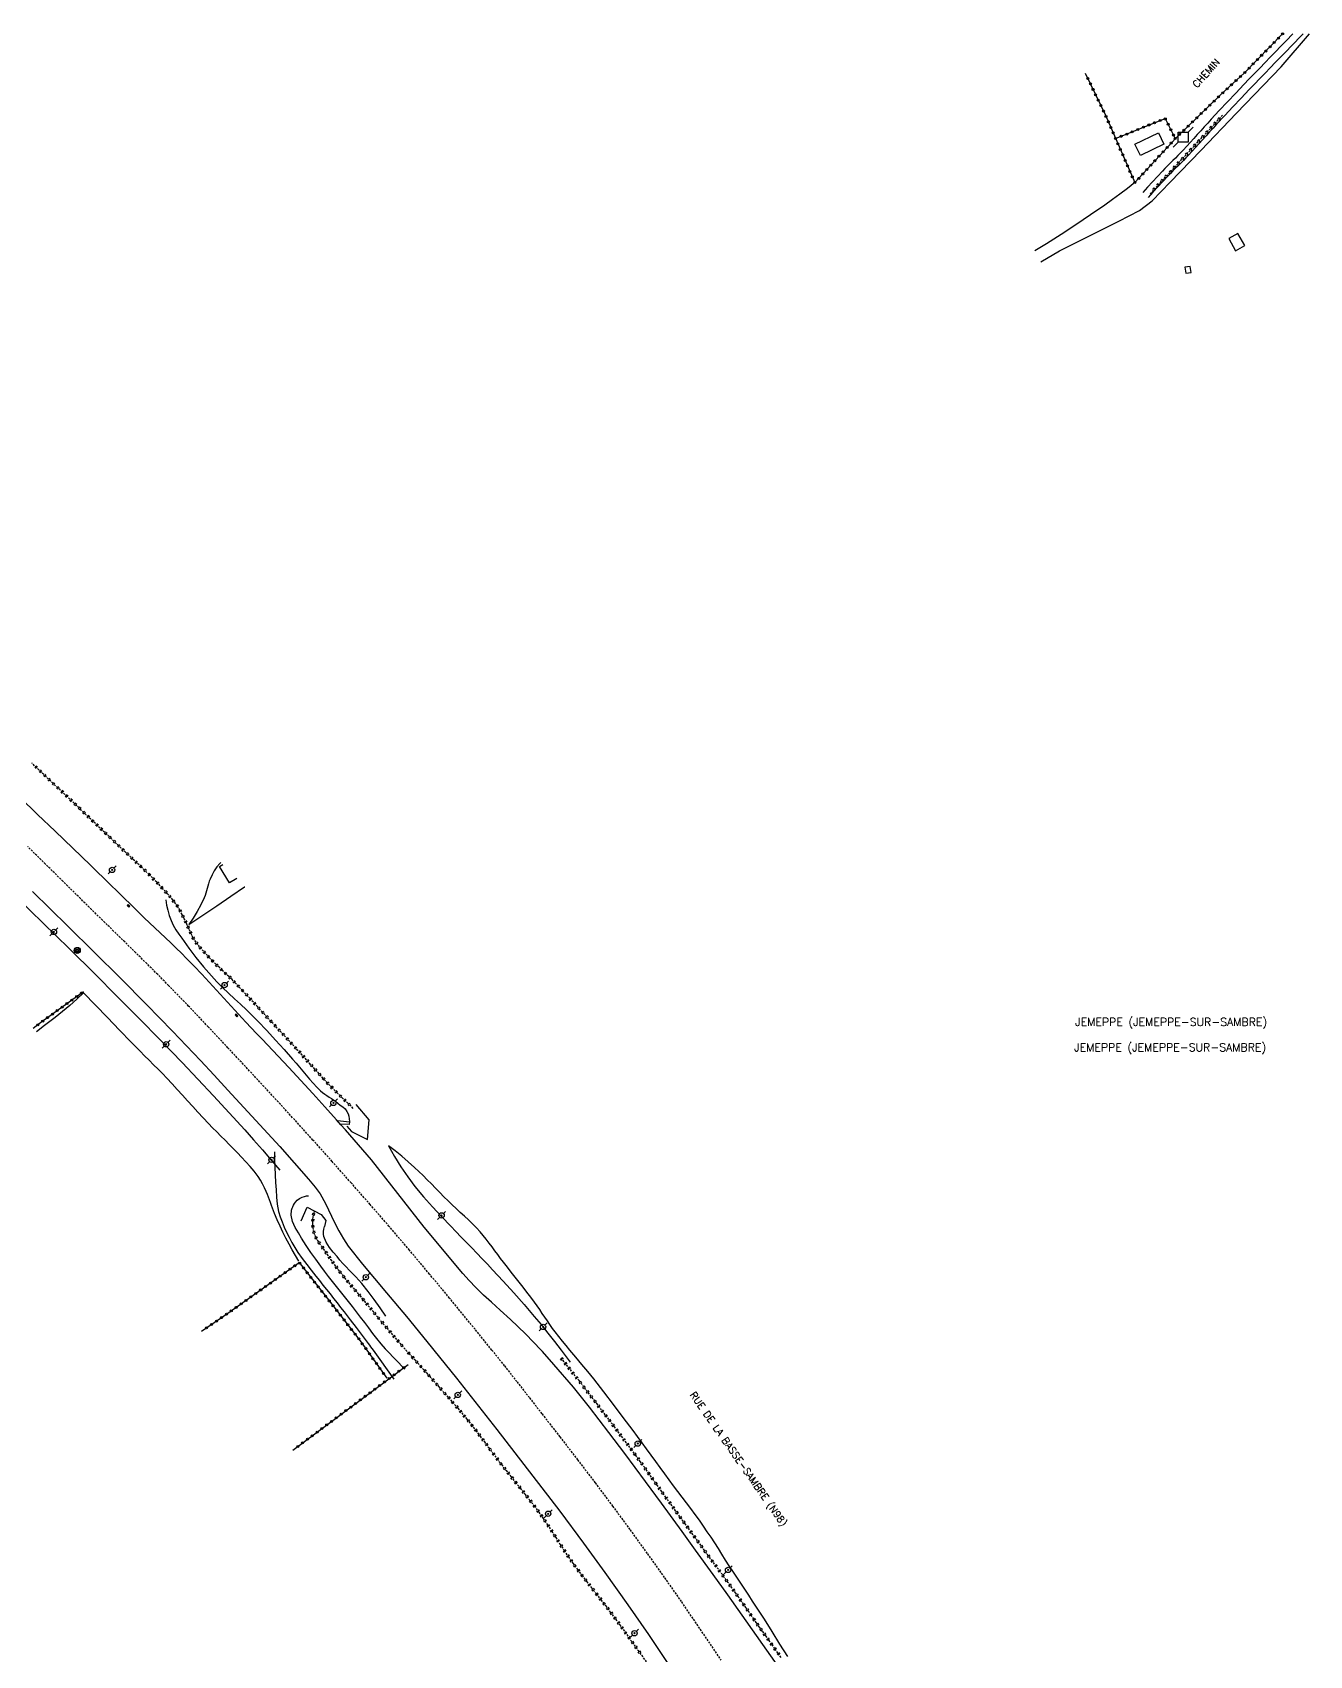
# Model space of a CAD drawing. Header units: millimetres. Extents: x 169000 to 170001, y 127000 to 128001.
# Drawn here: x 169186.3 to 169505.5, y 127594.6 to 128000.4 of the extents above; entities that cross this region are included whole.
import ezdxf
from ezdxf.enums import TextEntityAlignment as Align

# ---------------------------------------------------------------- set-up
doc = ezdxf.new("R2010")
doc.units = ezdxf.units.MM
doc.linetypes.add('DASHED', pattern=[0.75, 0.5, -0.25])
doc.layers.get('0').update_dxf_attribs({"linetype": 'CONTINUOUS'})
for name, color, linetype in [('W0001', 6, 'DASHED'), ('W0004', 5, 'CONTINUOUS'), ('W0008', 7, 'CONTINUOUS'), ('W0071', 7, 'CONTINUOUS'), ('W0120', 7, 'CONTINUOUS'), ('W0211', 2, 'CONTINUOUS'), ('W0214', 2, 'CONTINUOUS'), ('W0220', 5, 'DASHED'), ('W0323', 7, 'CONTINUOUS'), ('W0330', 7, 'CONTINUOUS'), ('W0402', 7, 'CONTINUOUS'), ('W0420', 7, 'CONTINUOUS'), ('W0473', 7, 'CONTINUOUS'), ('W0600', 7, 'CONTINUOUS'), ('W0980', 7, 'CONTINUOUS'), ('W0989', 7, 'CONTINUOUS')]:
    doc.layers.add(name, color=color, linetype=linetype)
doc.styles.get("Standard").update_dxf_attribs({"font": 'romans.shx', "width": 0.85})

# ---------------------------------------------------------------- blocks, each defined once
blk = doc.blocks.new('T473')
for p, q in [((-0.166667, 0.166667), (0.166667, -0.166667)), ((-0.166667, -0.166667), (0.166667, 0.166667)), ((0.500001, 0.500001), (1.000002, 1.000002)), ((-1.000002, -1.000002), (-0.500001, -0.500001))]:
    blk.add_line(p, q)
blk.add_ellipse((0, 0), major_axis=(0.471405, 0.471405), ratio=1, start_param=5.4977871438, end_param=11.780972451)
blk = doc.blocks.new('sev_inspect')
blk.add_lwpolyline([(-4, 4), (4, 4), (4, -4), (-4, -4), (-4, 4)])
for radius in [12, 10]:
    blk.add_circle((0, 0), radius)
blk = doc.blocks.new('T654')
at = {"xscale": 0.0625, "yscale": 0.0625}
blk.add_blockref('sev_inspect', (0, 0), dxfattribs=at)
blk = doc.blocks.new('pylone')
for p, q in [((3, 3), (6, 6)), ((-3, -3), (-6, -6))]:
    blk.add_line(p, q)
blk.add_lwpolyline([(-3, 3), (3, 3), (3, -3), (-3, -3), (-3, 3)])
blk = doc.blocks.new('T536')
at = {"xscale": 0.4166666666666667, "yscale": 0.4166666666666667}
blk.add_blockref('pylone', (0, 0), dxfattribs=at)
blk = doc.blocks.new('avaloir')
for p, q in [((-3, 0), (-3, -6)), ((0, 0), (0, -6)), ((3, 0), (3, -6))]:
    blk.add_line(p, q)
blk.add_lwpolyline([(0, 0), (-6, 0), (-6, -6), (6, -6), (6, 0), (-6, 0)])
blk = doc.blocks.new('T684')
at = {"xscale": 0.1666666666666667, "yscale": 0.1666666666666667, "rotation": 270}
blk.add_blockref('avaloir', (0, 0), dxfattribs=at)
blk = doc.blocks.new('t323o')
at = {"color": 0, "linetype": 'Continuous'}
for radius in [0.25, 0.15]:
    blk.add_circle((0, 0), radius, dxfattribs=at)
blk = doc.blocks.new('t220o')
at = {"color": 0, "linetype": 'Continuous'}
for p, q in [((-0.25, 0.25), (0.25, 0.25)), ((-0.25, -0.25), (0.25, -0.25))]:
    blk.add_line(p, q, dxfattribs=at)

msp = doc.modelspace()

# ---------------------------------------------------------------- linework, layer by layer
at = {"layer": 'W0001', "linetype": 'DASHED'}
for points in [[(169301.15, 127671), (169299.76, 127672.74), (169298.36, 127674.47), (169296.97, 127676.2), (169295.56, 127677.92), (169290.59, 127683.98), (169285.58, 127690), (169280.54, 127695.99), (169275.45, 127701.95), (169270.75, 127707.38), (169266.01, 127712.77), (169261.24, 127718.14), (169256.45, 127723.49), (169252.39, 127727.97), (169248.31, 127732.43), (169244.2, 127736.88), (169240.09, 127741.31), (169235.19, 127746.55), (169230.29, 127751.78), (169225.35, 127756.98), (169220.36, 127762.12), (169217.65, 127764.87), (169214.91, 127767.6), (169212.16, 127770.32), (169209.4, 127773.02), (169206.63, 127775.72), (169203.87, 127778.42), (169201.1, 127781.12), (169198.35, 127783.83), (169193.95, 127788.17), (169189.55, 127792.51), (169185.15, 127796.84)], [(169301.15, 127671), (169304.31, 127667.02), (169307.46, 127663.03), (169310.59, 127659.03), (169313.72, 127655.02), (169318.17, 127649.29), (169322.6, 127643.55), (169326.99, 127637.78), (169331.34, 127631.98), (169335.71, 127626.04), (169340.03, 127620.07), (169344.32, 127614.07), (169348.55, 127608.03), (169358.42, 127593.46)]]:
    msp.add_lwpolyline(points, dxfattribs=at)
at = {"layer": 'W0004'}
msp.add_lwpolyline([(169262.55, 127728.36), (169265.62, 127728.01), (169265.47, 127727.37), (169263.13, 127727.48)], dxfattribs=at)
at = {"layer": 'W0008'}
for points in [[(169200.83, 127792.2), (169196.42, 127796.43), (169192.02, 127800.66), (169187.63, 127804.89), (169183.23, 127809.12)], [(169313.47, 127671), (169309.57, 127675.03), (169305.83, 127678.65), (169303.28, 127680.99), (169301.11, 127682.93), (169299.1, 127684.74), (169297.12, 127686.67), (169295.52, 127688.36), (169293.94, 127690.16), (169284.24, 127701.68), (169271.1, 127718.53), (169270.01, 127719.77), (169268.91, 127721.03), (169267.82, 127722.28), (169266.73, 127723.53), (169265.64, 127724.78), (169264.55, 127726.03), (169263.45, 127727.28), (169262.34, 127728.52), (169259.39, 127731.82), (169256.41, 127735.11), (169253.42, 127738.38), (169250.42, 127741.64), (169249.09, 127743.07), (169247.75, 127744.49), (169246.41, 127745.91), (169245.06, 127747.32), (169243.72, 127748.74), (169242.37, 127750.15), (169241.03, 127751.57), (169239.69, 127752.99), (169237.84, 127754.98), (169236, 127756.98), (169234.17, 127758.99), (169232.34, 127760.99), (169230.5, 127762.99), (169228.65, 127764.98), (169226.78, 127766.95), (169224.88, 127768.9), (169223.59, 127770.2), (169222.28, 127771.48), (169220.95, 127772.75), (169219.62, 127774.01), (169218.28, 127775.27), (169216.95, 127776.52), (169215.62, 127777.79), (169214.3, 127779.06), (169212.62, 127780.7), (169210.93, 127782.35), (169209.25, 127783.99), (169207.56, 127785.63), (169205.88, 127787.27), (169204.19, 127788.91), (169202.51, 127790.56), (169200.83, 127792.2)], [(169186.32, 127785.61), (169190.77, 127781.3), (169195.19, 127776.96), (169201.77, 127770.45), (169208.34, 127763.92), (169214.86, 127757.35), (169221.34, 127750.72), (169224.84, 127747.07), (169228.31, 127743.4), (169231.76, 127739.7), (169235.2, 127735.99), (169248.13, 127721.84), (169255.3, 127713.7), (169257.01, 127711.69), (169258.21, 127710.03), (169259.55, 127707.62), (169261.81, 127702.84), (169262.92, 127700.8), (169264.12, 127698.81), (169265.21, 127696.98), (169268.87, 127692.43), (169274.82, 127685.28), (169279.79, 127679.42), (169285.97, 127671.8), (169286.62, 127671)], [(169286.62, 127671), (169292.34, 127663.99), (169302.43, 127651.16), (169318.12, 127630.71), (169324.05, 127622.69), (169329.42, 127615.36), (169335.15, 127607.3), (169340.3, 127599.85), (169348.45, 127587.67)], [(169373.43, 127590.87), (169360.1, 127609.77), (169356.49, 127614.86), (169352.08, 127620.96), (169348.74, 127625.64), (169343.54, 127632.72), (169339.53, 127638.15), (169334.39, 127645.13), (169330.39, 127650.41), (169325.59, 127656.71), (169321.53, 127661.7), (169316.67, 127667.37), (169313.83, 127670.62), (169313.47, 127671)]]:
    msp.add_lwpolyline(points, dxfattribs=at)
at = {"layer": 'W0071'}
for points in [[(169501.37, 128000), (169499.69, 127998.25), (169498.37, 127996.89), (169497.05, 127995.53), (169495.73, 127994.17), (169494.41, 127992.81), (169493.09, 127991.45), (169491.77, 127990.09), (169490.45, 127988.72), (169489.14, 127987.35), (169487.08, 127985.19), (169485.03, 127983.03), (169482.98, 127980.86), (169480.95, 127978.67), (169480.07, 127977.71), (169479.19, 127976.75), (169478.32, 127975.78), (169477.45, 127974.81), (169476.58, 127973.84), (169475.71, 127972.87), (169474.83, 127971.91), (169473.94, 127970.96), (169473.3, 127970.29), (169472.65, 127969.63), (169472, 127968.97), (169471.35, 127968.31), (169470.7, 127967.66), (169470.05, 127967), (169469.4, 127966.33), (169468.76, 127965.67), (169467.52, 127964.35), (169466.29, 127963.03), (169465.07, 127961.69), (169463.86, 127960.35)], [(169503.92, 128000), (169503.66, 127999.73), (169501.01, 127996.98), (169499.7, 127995.61), (169498.38, 127994.25), (169497.06, 127992.89), (169495.73, 127991.53), (169494.41, 127990.17), (169493.09, 127988.81), (169491.78, 127987.45), (169490.47, 127986.08), (169488.41, 127983.93), (169486.37, 127981.77), (169484.33, 127979.6), (169482.3, 127977.42), (169481.41, 127976.46), (169480.54, 127975.49), (169479.67, 127974.52), (169478.8, 127973.55), (169477.92, 127972.58), (169477.05, 127971.61), (169476.17, 127970.65), (169475.28, 127969.7), (169474.64, 127969.03), (169473.99, 127968.36), (169473.34, 127967.71), (169472.69, 127967.05), (169472.04, 127966.39), (169471.39, 127965.74), (169470.74, 127965.07), (169470.1, 127964.41), (169468.86, 127963.09), (169467.63, 127961.77), (169466.4, 127960.43), (169465.19, 127959.09)], [(169246.8, 127720.5), (169246.84, 127718.59), (169246.9, 127716.68), (169247, 127714.77), (169247.12, 127712.86), (169247.24, 127711.05), (169247.35, 127709.24), (169247.54, 127707.42), (169247.87, 127705.63), (169248.24, 127704.31), (169248.72, 127703.01), (169249.25, 127701.74), (169249.82, 127700.5), (169250.47, 127699.17), (169251.16, 127697.87), (169251.91, 127696.6), (169252.69, 127695.36), (169253.75, 127693.84), (169254.88, 127692.38), (169256.04, 127690.94), (169257.18, 127689.49), (169258.06, 127688.36), (169258.94, 127687.24), (169259.83, 127686.13), (169260.71, 127685.01), (169261.6, 127683.89), (169262.48, 127682.77), (169263.36, 127681.65), (169264.24, 127680.53), (169265.76, 127678.57), (169267.28, 127676.6), (169268.78, 127674.63), (169270.27, 127672.65), (169270.57, 127672.24), (169270.87, 127671.82), (169271.18, 127671.41), (169271.48, 127671)], [(169274.8, 127671), (169274.74, 127671.07), (169274.68, 127671.14), (169274.62, 127671.21), (169274.56, 127671.27), (169273.48, 127672.55), (169272.42, 127673.85), (169271.39, 127675.17), (169270.38, 127676.51), (169269.38, 127677.84), (169268.37, 127679.18), (169267.36, 127680.52), (169266.34, 127681.84), (169265.35, 127683.11), (169264.35, 127684.37), (169263.34, 127685.63), (169262.34, 127686.89), (169261.34, 127688.15), (169260.35, 127689.42), (169259.37, 127690.7), (169258.41, 127691.99), (169257.16, 127693.7), (169255.92, 127695.41), (169254.72, 127697.16), (169253.62, 127698.97), (169252.83, 127700.28), (169252.01, 127701.63), (169251.34, 127703.1), (169251.02, 127704.68), (169251.02, 127705.12), (169251.05, 127705.56), (169251.12, 127706), (169251.24, 127706.42), (169251.39, 127706.83), (169251.58, 127707.23), (169251.8, 127707.61), (169252.05, 127707.97), (169252.54, 127708.47), (169253.11, 127708.86), (169253.73, 127709.17), (169254.35, 127709.41), (169254.59, 127709.49), (169254.83, 127709.53), (169255.07, 127709.55), (169255.32, 127709.55)], [(169271.48, 127671), (169276.67, 127663.7)], [(169279.43, 127666.24), (169274.8, 127671)]]:
    msp.add_lwpolyline(points, dxfattribs=at)
at = {"layer": 'W0120'}
for points in [[(169264.88, 127726.94), (169266.06, 127725.61), (169270.1, 127723.64), (169270.48, 127728.56), (169267.25, 127732.37)], [(169253.48, 127703.3), (169254.98, 127706.68), (169258.53, 127704.9), (169259.7, 127703.38), (169259.37, 127701.85)]]:
    msp.add_lwpolyline(points, dxfattribs=at)
at = {"layer": 'W0211'}
for points in [[(169219.71, 127783.57), (169219.88, 127782.24), (169220.15, 127780.92), (169220.51, 127779.63), (169220.98, 127778.36), (169221.53, 127777.18), (169222.2, 127776.06), (169222.92, 127774.98), (169223.66, 127773.92), (169225.39, 127771.48), (169227.2, 127769.1), (169229.09, 127766.77), (169231.05, 127764.51), (169232.44, 127763.03), (169233.88, 127761.58), (169235.34, 127760.18), (169236.83, 127758.79), (169238.32, 127757.42), (169239.81, 127756.03), (169241.27, 127754.63), (169242.71, 127753.19), (169244.92, 127750.86), (169247.08, 127748.48), (169249.23, 127746.09), (169251.37, 127743.7), (169252.24, 127742.71), (169253.09, 127741.71), (169253.92, 127740.69), (169254.76, 127739.68), (169255.61, 127738.68), (169256.49, 127737.7), (169257.4, 127736.74), (169258.35, 127735.83), (169258.87, 127735.4), (169259.4, 127734.99), (169259.95, 127734.6), (169260.51, 127734.23), (169261.07, 127733.86), (169261.63, 127733.49), (169262.17, 127733.1), (169262.7, 127732.68), (169263.29, 127732.23), (169263.89, 127731.78), (169264.46, 127731.26), (169264.92, 127730.65), (169265.22, 127730.05), (169265.42, 127729.42), (169265.53, 127728.77), (169265.55, 127728.1)], [(169320.63, 127671), (169319.71, 127672.11), (169318.8, 127673.23), (169317.9, 127674.37), (169317.02, 127675.51), (169316.35, 127676.42), (169315.69, 127677.35), (169315.04, 127678.28), (169314.41, 127679.22), (169313.77, 127680.15), (169313.13, 127681.09), (169312.49, 127682.02), (169311.82, 127682.94), (169310.88, 127684.21), (169309.92, 127685.47), (169308.95, 127686.72), (169307.98, 127687.97), (169307, 127689.21), (169306.02, 127690.46), (169305.05, 127691.71), (169304.08, 127692.96), (169303.35, 127693.9), (169302.64, 127694.86), (169301.93, 127695.82), (169301.23, 127696.79), (169300.51, 127697.74), (169299.77, 127698.68), (169299.02, 127699.61), (169298.23, 127700.52), (169297.29, 127701.54), (169296.31, 127702.54), (169295.31, 127703.51), (169294.29, 127704.47), (169293.27, 127705.41), (169292.25, 127706.36), (169291.23, 127707.32), (169290.23, 127708.29), (169289.18, 127709.33), (169288.14, 127710.39), (169287.1, 127711.45), (169286.07, 127712.51), (169285.03, 127713.57), (169283.98, 127714.62), (169282.91, 127715.65), (169281.82, 127716.66), (169280.25, 127718.06), (169278.65, 127719.42), (169277.01, 127720.75), (169275.35, 127722.04)], [(169274.66, 127679.5), (169273.24, 127681.58), (169271.76, 127683.62), (169270.24, 127685.63), (169268.66, 127687.59), (169267.91, 127688.46), (169267.14, 127689.31), (169266.34, 127690.14), (169265.54, 127690.95), (169264.74, 127691.78), (169263.95, 127692.61), (169263.19, 127693.47), (169262.46, 127694.36), (169261.53, 127695.49), (169260.58, 127696.65), (169259.73, 127697.93), (169259.17, 127699.35), (169259.06, 127699.98), (169259.06, 127700.62), (169259.17, 127701.25), (169259.37, 127701.85)], [(169375.1, 127594.39), (169373.17, 127597.5), (169371.23, 127600.6), (169369.27, 127603.69), (169368.3, 127605.2), (169367.32, 127606.7), (169366.34, 127608.2), (169365.35, 127609.69), (169364.36, 127611.19), (169363.37, 127612.68), (169362.39, 127614.18), (169361.41, 127615.68), (169360.49, 127617.09), (169359.58, 127618.51), (169358.68, 127619.93), (169357.77, 127621.35), (169356.87, 127622.77), (169355.95, 127624.19), (169355.01, 127625.59), (169354.06, 127626.98), (169353.03, 127628.45), (169351.97, 127629.9), (169350.9, 127631.35), (169349.82, 127632.78), (169348.74, 127634.21), (169347.66, 127635.64), (169346.58, 127637.08), (169345.51, 127638.52), (169344.37, 127640.07), (169343.24, 127641.62), (169342.11, 127643.17), (169340.98, 127644.73), (169339.85, 127646.28), (169338.72, 127647.83), (169337.58, 127649.38), (169336.44, 127650.92), (169334.01, 127654.15), (169331.57, 127657.38), (169329.11, 127660.59), (169326.62, 127663.77), (169325.15, 127665.6), (169323.65, 127667.41), (169322.14, 127669.2), (169320.63, 127671)]]:
    msp.add_lwpolyline(points, dxfattribs=at)
at = {"layer": 'W0214'}
for points in [[(169275.35, 127722.04), (169276.84, 127719.4), (169278.44, 127716.82), (169280.14, 127714.31), (169281.94, 127711.87), (169284.06, 127709.29), (169286.3, 127706.81), (169288.61, 127704.39), (169290.89, 127701.97), (169292.19, 127700.59), (169293.49, 127699.23), (169294.8, 127697.87), (169296.12, 127696.52), (169297.43, 127695.17), (169298.74, 127693.81), (169300.04, 127692.45), (169301.33, 127691.07), (169303.99, 127688.2), (169306.62, 127685.31), (169309.22, 127682.39), (169311.77, 127679.42), (169313.48, 127677.34), (169315.17, 127675.25), (169316.84, 127673.13), (169318.47, 127671)], [(169318.47, 127671), (169320.71, 127667.99)]]:
    msp.add_lwpolyline(points, dxfattribs=at)
at = {"layer": 'W0220', "linetype": 'DASHED'}
for points in [[(169465.67, 127960.02), (169483.95, 127979.82)], [(169266.54, 127731.41), (169265.18, 127732.68), (169263.83, 127733.96), (169262.51, 127735.26), (169261.21, 127736.59), (169260.12, 127737.73), (169259.04, 127738.88), (169257.98, 127740.05), (169256.92, 127741.22), (169255.87, 127742.39), (169254.82, 127743.57), (169253.77, 127744.74), (169252.7, 127745.9), (169250.63, 127748.15), (169248.55, 127750.39), (169246.47, 127752.63), (169244.39, 127754.86), (169242.56, 127756.85), (169240.73, 127758.85), (169238.88, 127760.83), (169237.01, 127762.79), (169236.22, 127763.58), (169235.41, 127764.36), (169234.6, 127765.13), (169233.78, 127765.9), (169232.97, 127766.67), (169232.16, 127767.44), (169231.37, 127768.24), (169230.59, 127769.05), (169229.6, 127770.12), (169228.61, 127771.2), (169227.67, 127772.33), (169226.82, 127773.53), (169226.52, 127774.03), (169226.24, 127774.55), (169225.99, 127775.08), (169225.75, 127775.61), (169225.52, 127776.15), (169225.29, 127776.68), (169225.05, 127777.22), (169224.8, 127777.74), (169224.28, 127778.8), (169223.77, 127779.87), (169223.22, 127780.93), (169222.59, 127781.94), (169221.4, 127783.54), (169220.11, 127785.05), (169218.75, 127786.51), (169217.39, 127787.95), (169215.5, 127789.87), (169213.55, 127791.73), (169211.58, 127793.57), (169209.62, 127795.42), (169208.46, 127796.53), (169207.29, 127797.64), (169206.12, 127798.75), (169204.94, 127799.85), (169203.77, 127800.96), (169202.61, 127802.06), (169201.44, 127803.18), (169200.28, 127804.29), (169198.53, 127805.98), (169196.77, 127807.66), (169195, 127809.33), (169193.23, 127811.01), (169191.46, 127812.68), (169189.7, 127814.35), (169187.94, 127816.03), (169186.19, 127817.72)], [(169256.8, 127705.77), (169256.65, 127705.24), (169256.52, 127704.71), (169256.43, 127704.17), (169256.37, 127703.62), (169256.33, 127703.11), (169256.32, 127702.6), (169256.34, 127702.09), (169256.4, 127701.58), (169256.52, 127700.94), (169256.69, 127700.31), (169256.9, 127699.7), (169257.16, 127699.1), (169257.57, 127698.36), (169258.04, 127697.66), (169258.55, 127696.99), (169259.03, 127696.31), (169259.95, 127694.97), (169260.87, 127693.64), (169261.81, 127692.31), (169262.78, 127691.01), (169264.36, 127689.03), (169266, 127687.08), (169267.65, 127685.16), (169269.3, 127683.22), (169271.38, 127680.73), (169273.45, 127678.23), (169275.53, 127675.75), (169277.65, 127673.28), (169278.15, 127672.71), (169278.65, 127672.14), (169279.15, 127671.57), (169279.66, 127671)], [(169279.66, 127671), (169280.4, 127670.18), (169281.14, 127669.36), (169281.88, 127668.54), (169282.62, 127667.73), (169283.36, 127666.91), (169284.1, 127666.09), (169284.84, 127665.27), (169285.57, 127664.45), (169287.94, 127661.78), (169290.32, 127659.11), (169292.66, 127656.43), (169294.95, 127653.69), (169296.07, 127652.3), (169297.16, 127650.89), (169298.23, 127649.47), (169299.3, 127648.04), (169300.36, 127646.61), (169301.42, 127645.18), (169302.49, 127643.76), (169303.57, 127642.35), (169304.73, 127640.86), (169305.9, 127639.39), (169307.08, 127637.92), (169308.27, 127636.45), (169309.44, 127634.98), (169310.61, 127633.5), (169311.76, 127632.01), (169312.88, 127630.49), (169313.99, 127628.92), (169315.06, 127627.33), (169316.11, 127625.72), (169317.15, 127624.1), (169318.19, 127622.48), (169319.23, 127620.87), (169320.3, 127619.28), (169321.4, 127617.7), (169322.54, 127616.15), (169323.7, 127614.61), (169324.87, 127613.09), (169326.06, 127611.58), (169327.25, 127610.07), (169328.44, 127608.56), (169329.61, 127607.03), (169330.77, 127605.5), (169333.11, 127602.32), (169335.41, 127599.12), (169337.7, 127595.91), (169340, 127592.7)], [(169373.44, 127594.16), (169372.68, 127595.26), (169371.91, 127596.34), (169371.14, 127597.43), (169370.37, 127598.51), (169369.6, 127599.59), (169368.82, 127600.67), (169368.05, 127601.75), (169367.28, 127602.84), (169366.64, 127603.76), (169365.99, 127604.69), (169365.35, 127605.61), (169364.71, 127606.54), (169364.06, 127607.47), (169363.42, 127608.39), (169362.77, 127609.32), (169362.12, 127610.24), (169361.16, 127611.58), (169360.19, 127612.91), (169359.22, 127614.24), (169358.24, 127615.58), (169357.26, 127616.9), (169356.29, 127618.23), (169355.31, 127619.56), (169354.34, 127620.9), (169351.92, 127624.21), (169349.5, 127627.52), (169347.09, 127630.84), (169344.68, 127634.16), (169343.61, 127635.64), (169342.55, 127637.13), (169341.48, 127638.62), (169340.42, 127640.11), (169339.36, 127641.6), (169338.29, 127643.09), (169337.22, 127644.57), (169336.13, 127646.04), (169331.78, 127651.84), (169327.39, 127657.61), (169322.95, 127663.34), (169318.47, 127669.03)]]:
    msp.add_lwpolyline(points, dxfattribs=at)
at = {"layer": 'W0323'}
for points in [[(169449.46, 127990.19), (169454.5, 127979.71), (169461.86, 127962.81), (169472.08, 127973.96), (169483.26, 127984.73), (169489.27, 127990.27), (169498.81, 128000)], [(169457.07, 127973.82), (169469.41, 127978.87), (169471.98, 127973.85)], [(169199.07, 127760.57), (169188.34, 127752.79), (169186.5, 127751.39)], [(169228.62, 127675.7), (169235.2, 127680.2), (169253.01, 127692.84), (169260.57, 127683.22), (169268.25, 127673.31), (169269.89, 127671)], [(169269.89, 127671), (169274.92, 127663.94)], [(169251.45, 127646), (169280.23, 127667.4)]]:
    msp.add_lwpolyline(points, dxfattribs=at)
at = {"layer": 'W0330'}
for points in [[(169438.33, 127943.03), (169443.05, 127945.78), (169457.89, 127953.18), (169463, 127955.81), (169466.18, 127958.27), (169470.71, 127962.93), (169478.38, 127970.81), (169487.28, 127980.15), (169498.4, 127991.8), (169505.53, 128000)], [(169461.86, 127962.81), (169460.01, 127961.38), (169458.15, 127959.97), (169456.26, 127958.58), (169454.35, 127957.22), (169450.76, 127954.73), (169447.13, 127952.28), (169443.47, 127949.88), (169439.77, 127947.54), (169436.88, 127945.78)], [(169233.39, 127792.86), (169233.14, 127792.64), (169232.39, 127791.76), (169231.76, 127790.79), (169231.22, 127789.77), (169230.74, 127788.73), (169230.5, 127788.16), (169230.31, 127787.57), (169230.15, 127786.97), (169230, 127786.37), (169229.86, 127785.77), (169229.7, 127785.17), (169229.51, 127784.58), (169229.28, 127784), (169228.45, 127782.26), (169227.53, 127780.58), (169226.5, 127778.95), (169225.39, 127777.38)], [(169225.39, 127777.38), (169228.89, 127779.72), (169232.39, 127782.07), (169235.89, 127784.43), (169239.38, 127786.8), (169239.4, 127786.81)], [(169182.49, 127784.05), (169189.01, 127777.7), (169195.51, 127771.34), (169201.98, 127764.94), (169207.46, 127759.46), (169212.92, 127753.97), (169218.35, 127748.44), (169223.73, 127742.87), (169227.69, 127738.7), (169231.63, 127734.51), (169235.52, 127730.28), (169239.39, 127726.03), (169241.62, 127723.53), (169243.82, 127721.01), (169246.01, 127718.48), (169248.18, 127715.92)], [(169199.13, 127760.28), (169197.41, 127758.69), (169195.65, 127757.13), (169193.87, 127755.61), (169192.05, 127754.13), (169189.39, 127752.08), (169187.33, 127750.56)], [(169252.93, 127693.21), (169252.08, 127694.62), (169251.26, 127696.04), (169250.47, 127697.47), (169249.7, 127698.92), (169248.95, 127700.44), (169248.23, 127701.98), (169247.54, 127703.53), (169246.87, 127705.09), (169246.59, 127705.77), (169246.33, 127706.46), (169246.09, 127707.15), (169245.84, 127707.85), (169245.59, 127708.54), (169245.34, 127709.23), (169245.06, 127709.91), (169244.77, 127710.59), (169244.31, 127711.57), (169243.83, 127712.55), (169243.31, 127713.5), (169242.73, 127714.41), (169241.78, 127715.68), (169240.75, 127716.87), (169239.68, 127718.02), (169238.61, 127719.17), (169237.6, 127720.25), (169236.57, 127721.32), (169235.53, 127722.37), (169234.49, 127723.42), (169233.44, 127724.47), (169232.39, 127725.52), (169231.35, 127726.57), (169230.33, 127727.64), (169229.01, 127729.04), (169227.71, 127730.46), (169226.41, 127731.88), (169225.12, 127733.3), (169223.83, 127734.73), (169222.54, 127736.14), (169221.23, 127737.56), (169219.91, 127738.95), (169218.82, 127740.09), (169217.72, 127741.21), (169216.61, 127742.33), (169215.5, 127743.45), (169214.38, 127744.56), (169213.27, 127745.68), (169212.16, 127746.79), (169211.05, 127747.92), (169208.06, 127750.99), (169205.07, 127754.08), (169202.1, 127757.17), (169199.13, 127760.28)]]:
    msp.add_lwpolyline(points, dxfattribs=at)
at = {"layer": 'W0600'}
for points in [[(169469.15, 127972.47), (169463.25, 127969.6), (169461.88, 127972.43), (169467.78, 127975.29)], [(169489.33, 127947.06), (169487.58, 127950.12), (169485.32, 127948.83), (169487.06, 127945.77)], [(169475.93, 127940.38), (169475.72, 127941.85), (169474.4, 127941.67), (169474.61, 127940.19), (169475.93, 127940.38)]]:
    msp.add_lwpolyline(points, close=True, dxfattribs=at)
msp.add_lwpolyline([(169237.42, 127788.9), (169235.59, 127787.76), (169233.05, 127791.83), (169233.9, 127792.36)], dxfattribs=at)

# ---------------------------------------------------------------- block references
at = {"layer": 'W0220'}
for p, rotation in [((169481.95, 127977.65), 47.28904757583194), ((169482.97, 127978.75), 47.28904757583194), ((169477.88, 127973.24), 47.28904757583194), ((169478.9, 127974.34), 47.28904757583194), ((169479.91, 127975.45), 47.28904757583194), ((169480.93, 127976.55), 47.28904757583194), ((169473.81, 127968.83), 47.28904757583194), ((169474.83, 127969.94), 47.28904757583194), ((169475.84, 127971.04), 47.28904757583194), ((169476.86, 127972.14), 47.28904757583194), ((169470.76, 127965.53), 47.28904757583194), ((169471.77, 127966.63), 47.28904757583194), ((169472.79, 127967.73), 47.28904757583194), ((169466.69, 127961.12), 47.28904757583194), ((169467.7, 127962.22), 47.28904757583194), ((169468.72, 127963.32), 47.28904757583194), ((169469.74, 127964.42), 47.28904757583194), ((169187.27, 127816.68), 136.0316933634145), ((169188.35, 127815.64), 136.3075723005381), ((169189.43, 127814.61), 136.3075723005381), ((169190.52, 127813.57), 136.4998073871783), ((169191.61, 127812.54), 136.6083962354529), ((169192.7, 127811.51), 136.6083962354529), ((169193.79, 127810.48), 136.616412539826), ((169194.88, 127809.45), 136.616412539826), ((169195.97, 127808.42), 136.5238557400272), ((169197.06, 127807.38), 136.3476512068885), ((169198.14, 127806.35), 136.3476512068885), ((169199.22, 127805.31), 136.0878011301152), ((169200.3, 127804.27), 136.080252757256), ((169201.39, 127803.23), 136.080252757256), ((169202.47, 127802.19), 136.3323777098612), ((169203.56, 127801.16), 136.518653889659), ((169204.65, 127800.13), 136.6390798638579), ((169205.74, 127799.1), 136.6820247711315), ((169206.83, 127798.07), 136.6474867889544), ((169207.92, 127797.04), 136.5470937382953), ((169209.01, 127796.01), 136.3808463903996), ((169210.1, 127794.98), 136.6396151675046), ((169211.19, 127793.95), 136.6396151675046), ((169212.28, 127792.92), 136.9370689512932), ((169213.38, 127791.89), 136.9370689512932), ((169214.46, 127790.86), 136.2382657387751), ((169215.54, 127789.82), 134.5444339721381), ((169216.6, 127788.75), 134.5444339721381), ((169217.64, 127787.68), 133.5156433230855), ((169218.68, 127786.59), 133.5156433230855), ((169219.7, 127785.49), 132.8721262543669), ((169220.69, 127784.37), 130.5720110410219), ((169221.64, 127783.21), 126.62639478517), ((169222.54, 127782.01), 126.62639478517), ((169223.32, 127780.73), 117.5400332547464), ((169224, 127779.39), 115.6264551938903), ((169224.65, 127778.04), 116.0162237186768), ((169225.29, 127776.68), 113.3042228450951), ((169225.89, 127775.31), 113.9660418965759), ((169226.56, 127773.97), 121.1652871834713), ((169227.39, 127772.72), 125.4232641485069), ((169228.32, 127771.55), 129.7620686711698), ((169229.32, 127770.42), 132.27405239187), ((169230.34, 127769.32), 132.9442676768761), ((169231.37, 127768.23), 135.0201950824699), ((169232.44, 127767.18), 136.0135441325838), ((169233.52, 127766.14), 136.633904166199), ((169234.61, 127765.12), 136.5561007291928), ((169235.7, 127764.08), 135.9237167874616), ((169236.77, 127763.03), 134.9178433416911), ((169237.81, 127761.95), 133.7828852907143), ((169238.85, 127760.87), 133.7828852907143), ((169239.87, 127759.77), 132.8944533314373), ((169240.89, 127758.67), 132.5392826199246), ((169241.9, 127757.56), 132.5392826199246), ((169242.92, 127756.46), 132.7175524703911), ((169243.94, 127755.36), 132.7175524703911), ((169244.96, 127754.26), 132.9280827068516), ((169245.98, 127753.16), 132.9280827068516), ((169247, 127752.06), 132.9217478667825), ((169248.02, 127750.96), 132.9217478667825), ((169249.04, 127749.86), 132.8477561264548), ((169250.06, 127748.76), 132.8477561264548), ((169251.08, 127747.66), 132.7061080887121), ((169252.1, 127746.56), 132.7061080887121), ((169253.11, 127745.46), 132.4000777833076), ((169254.12, 127744.35), 132.0288592376425), ((169255.12, 127743.23), 131.8294600841252), ((169256.12, 127742.11), 131.801890778205), ((169257.13, 127740.99), 131.9901908068594), ((169258.13, 127739.88), 132.3943019543688), ((169259.14, 127738.77), 132.9700885177964), ((169260.17, 127737.68), 133.7175203695349), ((169261.2, 127736.59), 133.7175203695349), ((169262.25, 127735.52), 134.5605702192373), ((169263.32, 127734.47), 135.428146552465), ((169264.4, 127733.42), 136.2957240118525), ((169265.48, 127732.39), 137.1633025944985), ((169256.36, 127701.94), 276.6247826664519), ((169256.36, 127703.44), 266.0373883532944), ((169256.57, 127704.92), 257.2703973819566), ((169256.65, 127700.47), 284.8772746117056), ((169257.18, 127699.07), 298.8326774007841), ((169257.96, 127697.79), 304.3062752729903), ((169258.84, 127696.58), 305.694449098606), ((169259.7, 127695.34), 304.4571617856347), ((169260.55, 127694.11), 304.5393237939043), ((169261.41, 127692.88), 305.2985620163243), ((169262.29, 127691.67), 306.734259391766), ((169263.2, 127690.48), 308.559755176756), ((169264.14, 127689.3), 308.559755176756), ((169265.1, 127688.15), 310.1025093472851), ((169266.06, 127687), 310.69861716441), ((169267.04, 127685.87), 310.69861716441), ((169268.02, 127684.73), 310.3471302595726), ((169268.99, 127683.58), 310.3471302595726), ((169269.95, 127682.44), 309.8377236257976), ((169270.91, 127681.28), 309.8377236257976), ((169271.87, 127680.13), 309.7159536706536), ((169272.83, 127678.98), 309.7159536706536), ((169273.79, 127677.83), 309.961678687356), ((169274.76, 127676.68), 309.961678687356), ((169275.72, 127675.53), 310.5748397749342), ((169276.7, 127674.39), 310.5748397749342), ((169277.67, 127673.25), 311.0795300533672), ((169278.66, 127672.12), 311.546447451837), ((169280.38, 127670.2), 311.9653157910491), ((169281.39, 127669.09), 312.2305225654682), ((169318.68, 127668.77), 128.1958518912479), ((169282.4, 127667.97), 312.2622576049961), ((169283.4, 127666.86), 312.0888459452941), ((169284.41, 127665.75), 311.8954202541818), ((169285.41, 127664.63), 311.6347558560153), ((169319.61, 127667.59), 128.1958518912479), ((169320.53, 127666.41), 128.1958518912479), ((169321.46, 127665.23), 128.1958518912479), ((169286.4, 127663.51), 311.6480506603683), ((169287.4, 127662.39), 311.6480506603683), ((169288.4, 127661.27), 311.6992707435694), ((169322.39, 127664.05), 128.1958518912479), ((169323.31, 127662.87), 127.7482756972372), ((169324.23, 127661.69), 127.7482756972372), ((169325.15, 127660.5), 127.7482756972372), ((169289.4, 127660.15), 311.6992707435694), ((169290.39, 127659.03), 311.1140821710054), ((169291.38, 127657.9), 311.1140821710054), ((169292.37, 127656.77), 311.1140821710054), ((169326.07, 127659.31), 127.7482756972372), ((169326.99, 127658.13), 127.7482756972372), ((169327.9, 127656.94), 127.300700231157), ((169293.33, 127655.62), 309.8929052618241), ((169294.3, 127654.47), 309.8929052618241), ((169295.25, 127653.31), 308.6727089052702), ((169328.81, 127655.74), 127.300700231157), ((169329.72, 127654.55), 127.300700231157), ((169330.63, 127653.36), 127.300700231157), ((169296.19, 127652.14), 307.8042514079749), ((169297.11, 127650.96), 307.8042514079749), ((169298.01, 127649.76), 307.1465636607992), ((169298.91, 127648.56), 306.6996975451345), ((169331.54, 127652.16), 127.300700231157), ((169332.44, 127650.97), 126.8531254928683), ((169333.34, 127649.77), 126.8531254928683), ((169334.24, 127648.57), 126.8531254928683), ((169299.8, 127647.36), 306.5155022519702), ((169300.7, 127646.15), 306.5940628359339), ((169301.59, 127644.95), 306.883670856829), ((169335.14, 127647.37), 126.8531254928683), ((169336.04, 127646.16), 126.8531254928683), ((169336.93, 127644.96), 126.4121711200387), ((169302.49, 127643.75), 307.3843034163896), ((169303.4, 127642.56), 307.3843034163896), ((169304.33, 127641.37), 308.0033743085295), ((169305.26, 127640.2), 308.5526845231579), ((169337.81, 127643.75), 126.0175884877021), ((169338.69, 127642.53), 125.7189770879405), ((169339.57, 127641.31), 125.5163418030516), ((169340.44, 127640.09), 125.4252934185734), ((169306.19, 127639.02), 308.8586617533772), ((169307.13, 127637.86), 308.9212738324903), ((169308.08, 127636.69), 308.9212738324903), ((169341.31, 127638.87), 125.4252934185734), ((169342.18, 127637.65), 125.4458400326168), ((169343.05, 127636.43), 125.5623844214264), ((169309.01, 127635.52), 308.7011935426416), ((169309.95, 127634.34), 308.1985464706269), ((169310.87, 127633.16), 307.4528698884465), ((169311.78, 127631.97), 306.4642419619317), ((169343.92, 127635.21), 125.7749246783534), ((169344.8, 127633.99), 125.9666853581994), ((169345.68, 127632.78), 125.9666853581994), ((169312.67, 127630.76), 306.4642419619317), ((169313.54, 127629.54), 305.2341191392363), ((169314.4, 127628.31), 304.0154329996728), ((169346.56, 127631.56), 125.9666853581994), ((169347.44, 127630.35), 126.0734883769229), ((169348.33, 127629.14), 126.0734883769229), ((169349.21, 127627.92), 126.0734883769229), ((169315.23, 127627.06), 303.1645345173663), ((169316.05, 127625.81), 303.1645345173663), ((169316.86, 127624.55), 302.6816281284039), ((169350.09, 127626.71), 126.1213476599436), ((169350.98, 127625.5), 126.1213476599436), ((169351.86, 127624.29), 126.1213476599436), ((169317.67, 127623.28), 302.6421699369072), ((169318.49, 127622.02), 303.0462134573888), ((169319.3, 127620.77), 303.8183914580395), ((169352.75, 127623.08), 126.1102629126091), ((169353.63, 127621.87), 126.1102629126091), ((169354.51, 127620.65), 126.1563718202703), ((169320.14, 127619.52), 303.8183914580395), ((169320.99, 127618.29), 304.9585182657509), ((169321.87, 127617.07), 306.1159598551793), ((169322.76, 127615.86), 307.0370047307064), ((169355.4, 127619.44), 126.2616751462731), ((169356.29, 127618.23), 126.2616751462731), ((169357.18, 127617.03), 126.3128642494106), ((169358.06, 127615.82), 126.3099388618893), ((169323.66, 127614.66), 307.0370047307064), ((169324.58, 127613.47), 307.7133947317652), ((169325.5, 127612.29), 308.1450579613202), ((169358.95, 127614.61), 126.2383644866175), ((169359.84, 127613.4), 126.0981433443922), ((169360.72, 127612.18), 125.9038135944072), ((169326.43, 127611.11), 308.275903877283), ((169327.36, 127609.94), 308.1058522467953), ((169328.28, 127608.75), 308.1058522467953), ((169361.59, 127610.96), 125.6553762501507), ((169362.47, 127609.74), 125.3646168693489), ((169363.33, 127608.52), 125.0843207474262), ((169329.2, 127607.57), 307.6908606079165), ((169330.11, 127606.38), 307.0309731514267), ((169331.01, 127605.18), 306.3048282739578), ((169331.9, 127603.97), 306.3048282739578), ((169364.19, 127607.29), 124.7437165979238), ((169365.04, 127606.05), 124.6963820068526), ((169365.9, 127604.82), 124.7353520485809), ((169366.75, 127603.59), 125.0333030503945), ((169332.79, 127602.76), 306.3048282739578), ((169333.67, 127601.54), 305.7461797996399), ((169334.54, 127600.33), 305.7461797996399), ((169367.62, 127602.36), 125.2730614010984), ((169368.49, 127601.14), 125.4978510451777), ((169369.36, 127599.92), 125.6291943430529), ((169335.42, 127599.11), 305.5069614908629), ((169336.29, 127597.89), 305.5069614908629), ((169337.16, 127596.67), 305.5069614908629), ((169338.03, 127595.45), 305.5872166833038), ((169370.23, 127598.7), 125.6670892563645), ((169371.11, 127597.48), 125.5885694406431), ((169371.97, 127596.26), 125.1052851117111), ((169372.84, 127595.03), 124.7235032018044)]:
    msp.add_blockref('t220o', p, dxfattribs=dict(at, rotation=rotation))
at = {"layer": 'W0323'}
for p, rotation in [((169496.71, 127997.86), 45.5827774887025), ((169497.76, 127998.93), 45.5827774887025), ((169498.81, 128000), 45.5827774887025), ((169492.51, 127993.57), 45.5827774887025), ((169493.56, 127994.64), 45.5827774887025), ((169494.61, 127995.71), 45.5827774887025), ((169495.66, 127996.78), 45.5827774887025), ((169488.26, 127989.33), 42.6848268709149), ((169489.36, 127990.36), 45.5827774887025), ((169490.41, 127991.43), 45.5827774887025), ((169491.46, 127992.5), 45.5827774887025), ((169450.11, 127988.83), 295.6878020647852), ((169450.76, 127987.48), 295.6878020647852), ((169451.41, 127986.13), 295.6878020647852), ((169483.85, 127985.27), 42.6848268709149), ((169484.95, 127986.28), 42.6848268709149), ((169486.05, 127987.3), 42.6848268709149), ((169487.16, 127988.32), 42.6848268709149), ((169452.06, 127984.78), 295.6878020647852), ((169452.71, 127983.43), 295.6878020647852), ((169453.36, 127982.08), 295.6878020647852), ((169479.52, 127981.12), 43.91966650368298), ((169480.6, 127982.16), 43.91966650368298), ((169481.68, 127983.2), 43.91966650368298), ((169482.76, 127984.24), 43.91966650368298), ((169454.01, 127980.72), 295.6878020647852), ((169454.65, 127979.37), 293.5391078552389), ((169455.25, 127977.99), 293.5391078552389), ((169465.4, 127977.23), 22.25769837359946), ((169466.78, 127977.8), 22.25769837359946), ((169468.17, 127978.36), 22.25769837359946), ((169469.48, 127978.73), 297.0646449954412), ((169470.17, 127977.39), 297.0646449954412), ((169475.19, 127976.96), 43.91966650368298), ((169476.27, 127978), 43.91966650368298), ((169477.35, 127979.04), 43.91966650368298), ((169478.43, 127980.08), 43.91966650368298), ((169455.85, 127976.62), 293.5391078552389), ((169456.45, 127975.24), 293.5391078552389), ((169457.05, 127973.87), 293.5391078552389), ((169458.45, 127974.39), 22.25769837359946), ((169459.84, 127974.95), 22.25769837359946), ((169461.23, 127975.52), 22.25769837359946), ((169462.62, 127976.09), 22.25769837359946), ((169464.01, 127976.66), 22.25769837359946), ((169470.85, 127976.05), 297.0646449954412), ((169471.53, 127974.72), 297.0646449954412), ((169471.96, 127973.83), 47.48489690513519), ((169473.03, 127974.87), 43.91966650368298), ((169474.11, 127975.92), 43.91966650368298), ((169457.64, 127972.49), 293.5391078552389), ((169458.24, 127971.11), 293.5391078552389), ((169458.84, 127969.74), 293.5391078552389), ((169467.9, 127969.4), 47.48489690513519), ((169468.92, 127970.51), 47.48489690513519), ((169469.93, 127971.62), 47.48489690513519), ((169470.95, 127972.72), 47.48489690513519), ((169459.44, 127968.36), 293.5391078552389), ((169460.04, 127966.99), 293.5391078552389), ((169460.64, 127965.61), 293.5391078552389), ((169463.85, 127964.98), 47.48489690513519), ((169464.86, 127966.09), 47.48489690513519), ((169465.88, 127967.19), 47.48489690513519), ((169466.89, 127968.3), 47.48489690513519), ((169461.24, 127964.24), 293.5391078552389), ((169461.84, 127962.86), 293.5391078552389), ((169462.84, 127963.88), 47.48489690513519), ((169196.18, 127758.48), 215.9443876913122), ((169197.4, 127759.36), 215.9443876913122), ((169198.61, 127760.24), 215.9443876913122), ((169190.11, 127754.08), 215.9443876913122), ((169191.33, 127754.96), 215.9443876913122), ((169192.54, 127755.84), 215.9443876913122), ((169193.75, 127756.72), 215.9443876913122), ((169194.97, 127757.6), 215.9443876913122), ((169187.69, 127752.3), 217.2706554614855), ((169188.9, 127753.2), 215.9443876913122), ((169248.27, 127689.48), 35.34893771438397), ((169249.5, 127690.34), 35.34893771438397), ((169250.72, 127691.21), 35.34893771438397), ((169251.94, 127692.08), 35.34893771438397), ((169253.13, 127692.69), 308.1432815274596), ((169254.06, 127691.51), 308.1432815274596), ((169254.98, 127690.33), 308.1432815274596), ((169255.91, 127689.15), 308.1432815274596), ((169242.15, 127685.14), 35.34893771438397), ((169243.38, 127686.01), 35.34893771438397), ((169244.6, 127686.87), 35.34893771438397), ((169245.83, 127687.74), 35.34893771438397), ((169247.05, 127688.61), 35.34893771438397), ((169256.83, 127687.97), 308.1432815274596), ((169257.76, 127686.79), 308.1432815274596), ((169258.69, 127685.62), 308.1432815274596), ((169236.04, 127680.8), 35.34893771438397), ((169237.26, 127681.67), 35.34893771438397), ((169238.48, 127682.53), 35.34893771438397), ((169239.71, 127683.4), 35.34893771438397), ((169240.93, 127684.27), 35.34893771438397), ((169259.61, 127684.44), 308.1432815274596), ((169260.54, 127683.26), 308.1432815274596), ((169261.46, 127682.07), 307.7619585600798), ((169262.38, 127680.88), 307.7619585600798), ((169231.1, 127677.4), 34.3670060644855), ((169232.33, 127678.24), 34.3670060644855), ((169233.57, 127679.09), 34.3670060644855), ((169234.81, 127679.94), 34.3670060644855), ((169263.3, 127679.7), 307.7619585600798), ((169264.22, 127678.51), 307.7619585600798), ((169265.13, 127677.33), 307.7619585600798), ((169229.86, 127676.55), 34.3670060644855), ((169266.05, 127676.14), 307.7619585600798), ((169266.97, 127674.95), 307.7619585600798), ((169267.89, 127673.77), 307.7619585600798), ((169268.78, 127672.56), 305.471696863964), ((169269.65, 127671.34), 305.471696863964), ((169270.57, 127670.05), 305.4716968640674), ((169271.44, 127668.82), 305.4716968640674), ((169272.31, 127667.6), 305.4716968640674), ((169273.18, 127666.38), 305.4716968640674), ((169274.05, 127665.16), 305.4716968640674), ((169276.73, 127664.8), 36.63466440684978), ((169277.93, 127665.69), 36.63466440684978), ((169279.13, 127666.59), 36.63466440684978), ((169271.91, 127661.22), 36.63466440684978), ((169273.12, 127662.11), 36.63466440684978), ((169274.32, 127663.01), 36.63466440684978), ((169275.52, 127663.9), 36.63466440684978), ((169265.89, 127656.74), 36.63466440684978), ((169267.1, 127657.64), 36.63466440684978), ((169268.3, 127658.53), 36.63466440684978), ((169269.5, 127659.43), 36.63466440684978), ((169270.71, 127660.32), 36.63466440684978), ((169259.88, 127652.27), 36.63466440684978), ((169261.08, 127653.16), 36.63466440684978), ((169262.28, 127654.06), 36.63466440684978), ((169263.49, 127654.95), 36.63466440684978), ((169264.69, 127655.85), 36.63466440684978), ((169255.06, 127648.69), 36.63466440684978), ((169256.26, 127649.58), 36.63466440684978), ((169257.47, 127650.48), 36.63466440684978), ((169258.67, 127651.37), 36.63466440684978), ((169252.65, 127646.9), 36.63466440684978), ((169253.86, 127647.79), 36.63466440684978)]:
    msp.add_blockref('t323o', p, dxfattribs=dict(at, rotation=rotation))
at = {"layer": 'W0402', "xscale": 0.31, "yscale": 0.31, "zscale": 0.31}
for p, rotation in [((169210.46, 127782.16), 45.777693648697), ((169237.45, 127754.74), 42.785934188448)]:
    msp.add_blockref('T684', p, dxfattribs=dict(at, rotation=rotation))
at = {"layer": 'W0420'}
msp.add_blockref('T654', (169197.55, 127770.9), dxfattribs=at)
at = {"layer": 'W0473'}
for p in [(169206.25, 127791), (169191.7, 127775.51), (169234.36, 127762.24), (169219.76, 127747.43), (169261.55, 127732.75), (169246.1, 127718.54), (169288.59, 127704.64), (169269.66, 127689.2), (169313.97, 127676.77), (169292.64, 127659.77), (169337.64, 127647.62), (169315.23, 127630.07), (169360.19, 127616.02), (169336.82, 127600.21)]:
    msp.add_blockref('T473', p, dxfattribs=at)
at = {"layer": 'W0600'}
msp.add_blockref('T536', (169473.98, 127974.15), dxfattribs=at)

# ---------------------------------------------------------------- texts
at = {"layer": 'W0980'}
for p in [(169470.95, 127752.86), (169470.7, 127746.52)]:
    msp.add_text('JEMEPPE (JEMEPPE-SUR-SAMBRE)', height=2, dxfattribs=at).set_placement(p, align=Align.MIDDLE)
at = {"layer": 'W0989'}
for s, rotation, p in [('CHEMIN', 47.8926, (169479.67, 127990.17)), ('RUE DE LA BASSE-SAMBRE (N98)', 304.9335, (169362.83, 127643.77))]:
    msp.add_text(s, height=1.75, rotation=rotation, dxfattribs=at).set_placement(p, align=Align.MIDDLE_CENTER)

doc.saveas('drawing.dxf')
